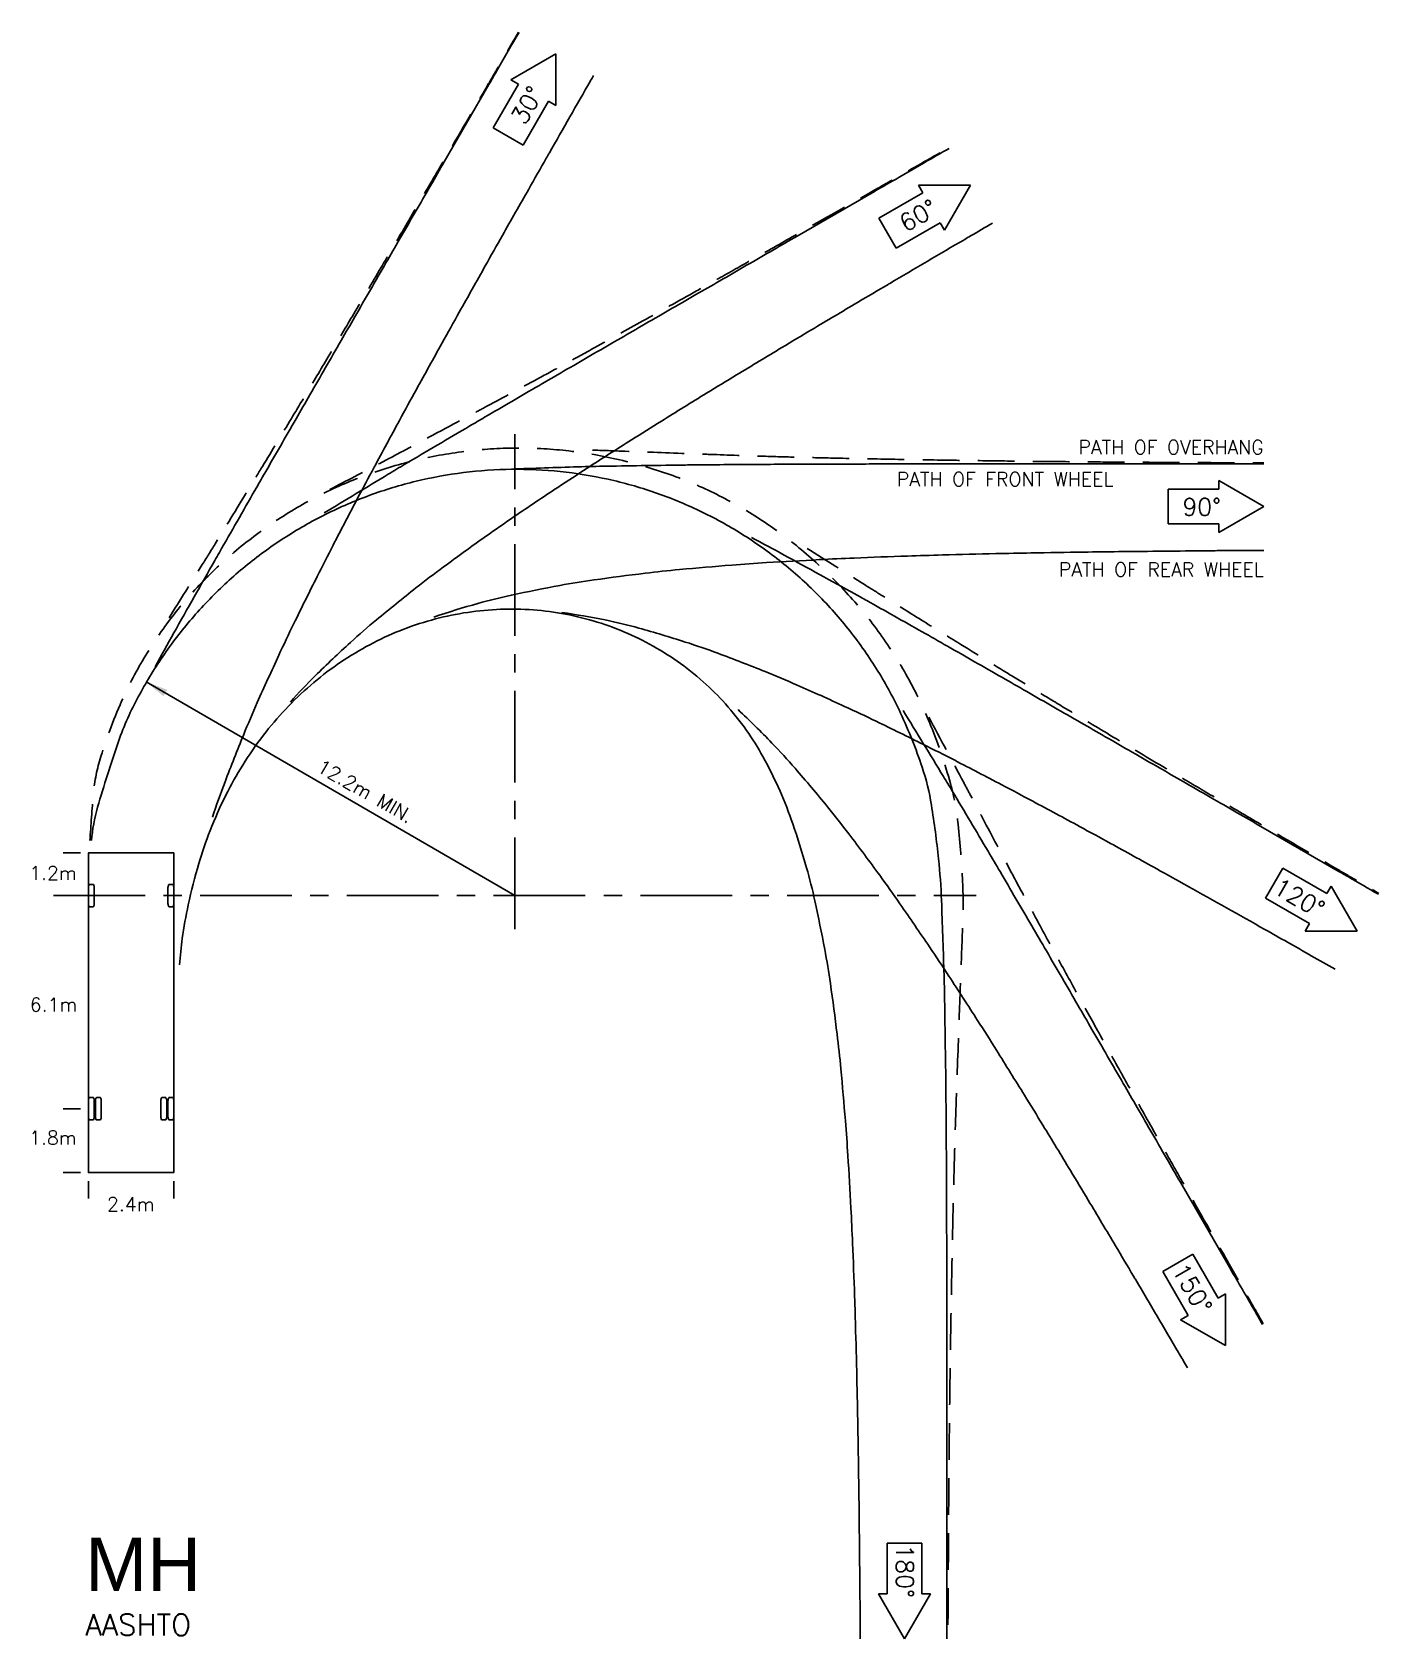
# Model space of a CAD drawing. Extents: x -13.8 to 24.7, y -21.3 to 24.7.
import ezdxf
from ezdxf.enums import TextEntityAlignment as Align

# ---------------------------------------------------------------- set-up
doc = ezdxf.new("R2010")
doc.units = 0
doc.header["$LTSCALE"] = 2.1
doc.header["$MEASUREMENT"] = 0
doc.linetypes.add('CENTER', pattern=[2, 1.25, -0.25, 0.25, -0.25])
doc.linetypes.add('DASHED', pattern=[0.75, 0.5, -0.25])
for name, color, linetype in [('DIMS', 1, 'CONTINUOUS'), ('OVERHANG', 2, 'DASHED'), ('TEXT', 4, 'CONTINUOUS'), ('VEHICLE', 7, 'CONTINUOUS'), ('WHEELS', 3, 'CONTINUOUS')]:
    doc.layers.add(name, color=color, linetype=linetype)
doc.styles.add('SANSSERIF', font='SAS_____.pfb', dxfattribs={"height": 2})
doc.styles.get("Standard").update_dxf_attribs({"font": 'ROMANS.shx', "height": 2})

msp = doc.modelspace()

# ---------------------------------------------------------------- linework, layer by layer
at = {"layer": 'DIMS', "linetype": 'CENTER'}
for p, q in [((0, -0.965), (0, 13.211)), ((-13.206, 0), (13.206, 0))]:
    msp.add_line(p, q, dxfattribs=at)
at = {"layer": 'DIMS'}
for p, q in [((-10.554, 6.12), (0, 0)), ((-12.433, 1.22), (-12.928, 1.22)), ((-12.433, -6.1), (-12.928, -6.1)), ((-12.433, -7.93), (-12.928, -7.93)), ((-12.2, -8.673), (-12.2, -8.178)), ((-9.76, -8.673), (-9.76, -8.178))]:
    msp.add_line(p, q, dxfattribs=at)
msp.add_solid([(-10.053, 5.706), (-9.946, 5.891), (-10.554, 6.12)], dxfattribs=at)
at = {"layer": 'OVERHANG', "flags": 128}
for points in [[(-9.893, 7.952, -0.001166), (-8.942, 9.476, 0.002795), (-8.547, 10.113, 0.000306), (-7.586, 11.687, 0.000805), (-7.222, 12.286, 0.000554), (-6.392, 13.66, 0.000946), (-5.908, 14.466, 0.000622), (-5.255, 15.563, 0.000626), (-4.608, 16.654, 0.000267), (-3.831, 17.972, 0.000403), (-3.316, 18.846, 0.000267), (-2.532, 20.183, 0.000416), (-2.03, 21.042, 0.000176), (-2.023, 21.055, 0.000001), (-0.749, 23.241, 0.000283), (-0.503, 23.664, 0.000114), (0.107, 24.715)], [(-5.291, 11.623, -0.001489), (-3.863, 12.373, 0.00258), (-3.04, 12.808, 0.000103), (-1.18, 13.803, 0.0005), (-0.798, 14.008, 0.000663), (0.643, 14.785, 0.0012), (1.438, 15.218, 0.001108), (2.288, 15.686, 0.000684), (3.662, 16.449, 0.00039), (5.203, 17.308, 0.000885), (5.881, 17.689, 0.000432), (6.88, 18.253, 0.000355), (8.093, 18.941, 0.000169), (8.111, 18.951, 0.000001), (10.303, 20.197, 0.000624), (11.001, 20.595, 0.000306), (12.421, 21.408)], [(-12.157, 1.573, -0.00921), (-12.059, 2.917, -0.052632), (-11.847, 3.982, -0.031697), (-11.205, 5.664, -0.030839), (-10.514, 6.959, -0.031558), (-9.687, 8.131, -0.029233), (-8.711, 9.21, -0.029173), (-7.613, 10.169, -0.028481), (-6.385, 11.013, -0.029711), (-5.122, 11.681, -0.029484), (-3.775, 12.2, -0.028786), (-2.343, 12.568, -0.028351), (-0.87, 12.771, -0.029317), (0.567, 12.803, -0.028932), (1.996, 12.667, -0.027866), (3.454, 12.359, -0.028486), (4.876, 11.887, -0.029844), (6.171, 11.281, -0.029684), (7.388, 10.524, -0.028464), (8.557, 9.593, -0.027572), (9.608, 8.543, -0.028424), (10.508, 7.417, -0.029218), (11.285, 6.174, -0.029287), (11.911, 4.851, -0.028306), (12.468, 3.206, -0.041187), (12.691, 2.032, -0.014493), (12.817, 0.39, -0.021179), (12.823, -0.738, -0.000332), (12.763, -2.31, 0.000539), (12.727, -3.279, 0.000027), (12.643, -5.591, 0.000268), (12.635, -5.821, 0.00144), (12.598, -6.943, 0.001138), (12.56, -8.363, 0.000794), (12.531, -9.581, 0.000731), (12.504, -10.904, 0.000462), (12.478, -12.386, 0.000646), (12.461, -13.446, 0.000576), (12.442, -14.874, 0.000738), (12.431, -15.988, 0.000325), (12.419, -17.308, 0.000352), (12.411, -18.529, 0.000187), (12.41, -18.716, 0.000015), (12.396, -21.071, 0.00055), (12.396, -21.085, 0.000042), (12.396, -21.274)], [(2.228, 12.751, -0.001291), (3.036, 12.723, -0.00021), (4.896, 12.654, 0.000569), (5.581, 12.629, 0.000827), (7.18, 12.575, 0.001399), (8.126, 12.547, 0.00128), (9.092, 12.524, 0.000784), (10.67, 12.493, 0.000354), (12.3, 12.465, 0.00063), (13.215, 12.451, 0.000579), (14.631, 12.432, 0.000726), (15.76, 12.421, 0.00032), (17.088, 12.409, 0.00035), (18.305, 12.401, 0.000184), (18.373, 12.401, 0.000005), (20.849, 12.387, 0.000545), (20.942, 12.386, 0.000103), (21.435, 12.385)], [(8.365, 9.939, -0.000487), (10.012, 8.901, 0.001582), (10.52, 8.582, 0.000442), (11.64, 7.886, 0.000475), (12.683, 7.24, 0.000653), (14.075, 6.383, 0.001172), (14.853, 5.908, 0.001099), (15.68, 5.408, 0.000674), (17.034, 4.596, 0.000385), (18.548, 3.692, 0.000868), (19.22, 3.293, 0.000428), (20.217, 2.705, 0.000357), (21.413, 2.002, 0.000165), (21.445, 1.983, 0.000002), (23.608, 0.715, 0.000596), (23.892, 0.55, 0.000202), (24.73, 0.062)], [(11.85, 5.105, -0.000123), (12.85, 3.233, -0.000619), (13.049, 2.859, -0.000401), (13.841, 1.364, 0.000794), (14.242, 0.609, 0.001395), (14.782, -0.399, 0.001138), (15.451, -1.631, 0.000853), (16.092, -2.799, 0.000937), (16.678, -3.86, 0.000504), (17.382, -5.125, 0.000664), (17.918, -6.083, 0.000407), (18.649, -7.382, 0.000576), (19.167, -8.3, 0.000308), (19.178, -8.318, 0.000003), (20.425, -10.513, 0.000571), (20.73, -11.049, 0.000253), (21.422, -12.258)]]:
    msp.add_lwpolyline(points, format="xyb", dxfattribs=at)
at = {"layer": 'TEXT'}
for p, q in [((-0.111, 23.354), (1.177, 24.098)), ((1.177, 22.611), (1.177, 24.098)), ((-0.621, 21.974), (0.104, 23.23)), ((0.104, 23.23), (-0.111, 23.354)), ((0.237, 21.479), (0.963, 22.735)), ((0.963, 22.735), (1.177, 22.611)), ((-0.621, 21.974), (0.237, 21.479)), ((11.679, 20.118), (11.555, 20.333)), ((11.555, 20.333), (13.042, 20.333)), ((12.298, 19.045), (13.042, 20.333)), ((10.423, 19.393), (11.679, 20.118)), ((10.423, 19.393), (10.919, 18.535)), ((10.919, 18.535), (12.174, 19.26)), ((12.174, 19.26), (12.298, 19.045)), ((18.697, 11.636), (18.697, 10.645)), ((18.697, 11.636), (20.147, 11.636)), ((20.147, 11.636), (20.147, 11.884)), ((20.147, 11.884), (21.435, 11.14)), ((20.147, 10.397), (21.435, 11.14)), ((18.697, 10.645), (20.147, 10.645)), ((20.147, 10.645), (20.147, 10.397)), ((21.983, 0.781), (21.488, -0.077)), ((21.983, 0.781), (23.239, 0.056)), ((23.239, 0.056), (23.363, 0.271)), ((23.363, 0.271), (24.107, -1.017)), ((21.488, -0.077), (22.744, -0.802)), ((22.744, -0.802), (22.62, -1.017)), ((22.62, -1.017), (24.107, -1.017)), ((19.402, -10.263), (18.544, -10.759)), ((19.402, -10.263), (20.127, -11.519)), ((18.544, -10.759), (19.269, -12.014)), ((20.127, -11.519), (20.342, -11.395)), ((20.342, -11.395), (20.342, -12.882)), ((19.269, -12.014), (19.054, -12.138)), ((19.054, -12.138), (20.342, -12.882)), ((11.645, -18.537), (10.654, -18.537)), ((10.654, -18.537), (10.654, -19.987)), ((11.645, -18.537), (11.645, -19.987)), ((10.654, -19.987), (10.406, -19.987)), ((10.406, -19.987), (11.149, -21.274)), ((11.893, -19.987), (11.149, -21.274)), ((11.645, -19.987), (11.893, -19.987))]:
    msp.add_line(p, q, dxfattribs=at)
at = {"layer": 'VEHICLE'}
msp.add_lwpolyline([(-9.76, 1.22), (-9.76, -7.93), (-12.2, -7.93), (-12.2, 1.22)], close=True, dxfattribs=at)
for points in [[(-12.035, -0.229, -0.14), (-12.055, -0.314, -0.24), (-12.067, -0.318), (-12.168, -0.318, -0.24), (-12.18, -0.314, -0.14), (-12.2, -0.229), (-12.2, 0.229, -0.14), (-12.18, 0.314, -0.24), (-12.168, 0.318), (-12.067, 0.318, -0.24), (-12.055, 0.314, -0.14), (-12.035, 0.229)], [(-9.76, -0.229, -0.14), (-9.781, -0.314, -0.24), (-9.792, -0.318), (-9.894, -0.318, -0.24), (-9.905, -0.314, -0.14), (-9.925, -0.229), (-9.925, 0.229, -0.14), (-9.905, 0.314, -0.24), (-9.894, 0.318), (-9.792, 0.318, -0.24), (-9.781, 0.314, -0.14), (-9.76, 0.229)], [(-12.2, -5.871, -0.14), (-12.18, -5.786, -0.24), (-12.168, -5.782), (-12.067, -5.782, -0.24), (-12.055, -5.786, -0.14), (-12.035, -5.871), (-12.035, -6.329, -0.14), (-12.055, -6.414, -0.24), (-12.067, -6.418), (-12.168, -6.418, -0.24), (-12.18, -6.414, -0.14), (-12.2, -6.329)], [(-11.999, -5.871, -0.14), (-11.979, -5.786, -0.24), (-11.967, -5.782), (-11.866, -5.782, -0.24), (-11.854, -5.786, -0.14), (-11.834, -5.871), (-11.834, -6.329, -0.14), (-11.854, -6.414, -0.24), (-11.866, -6.418), (-11.967, -6.418, -0.24), (-11.979, -6.414, -0.14), (-11.999, -6.329)], [(-10.127, -5.871, -0.14), (-10.106, -5.786, -0.24), (-10.095, -5.782), (-9.993, -5.782, -0.24), (-9.982, -5.786, -0.14), (-9.961, -5.871), (-9.961, -6.329, -0.14), (-9.982, -6.414, -0.24), (-9.993, -6.418), (-10.095, -6.418, -0.24), (-10.106, -6.414, -0.14), (-10.127, -6.329)], [(-9.925, -5.871, -0.14), (-9.905, -5.786, -0.24), (-9.894, -5.782), (-9.792, -5.782, -0.24), (-9.781, -5.786, -0.14), (-9.76, -5.871), (-9.76, -6.329, -0.14), (-9.781, -6.414, -0.24), (-9.792, -6.418), (-9.894, -6.418, -0.24), (-9.905, -6.414, -0.14), (-9.925, -6.329)]]:
    msp.add_lwpolyline(points, format="xyb", close=True, dxfattribs=at)
at = {"layer": 'WHEELS', "flags": 128}
for points in [[(-10.294, 6.553, -0.004199), (-9.757, 7.521, -0.000116), (-8.587, 9.588, -0.00102), (-8.453, 9.824, -0.00012), (-7.439, 11.597, -0.000428), (-7.154, 12.092, -0.000085), (-6.261, 13.646, -0.000191), (-5.863, 14.337, -0.000037), (-4.97, 15.887, -0.000084), (-4.577, 16.568, -0.000016), (-3.686, 18.113, -0.000037), (-3.295, 18.79, -0.000007), (-2.405, 20.332, -0.000016), (-2.017, 21.005), (-0.74, 23.216, -0.000008), (-0.493, 23.645, -0.000003), (0.121, 24.708)], [(-8.653, 2.244, -0.011994), (-8.293, 3.256, -0.005498), (-7.759, 4.609, -0.008026), (-7.368, 5.526, -0.003574), (-6.753, 6.881, -0.005324), (-6.324, 7.784, -0.002345), (-5.655, 9.134, -0.003521), (-5.2, 10.028, -0.001542), (-4.498, 11.372, -0.002326), (-4.025, 12.26, -0.001016), (-3.301, 13.601, -0.001537), (-2.817, 14.484, -0.000667), (-2.078, 15.821, -0.001012), (-1.587, 16.701, -0.000436), (-0.845, 18.024, -0.000663), (-0.355, 18.893, -0.000294), (0.399, 20.222, -0.000442), (0.901, 21.107, -0.000193), (0.989, 21.26, -0.000014), (2.164, 23.318, -0.000404), (2.17, 23.328, -0.000028), (2.254, 23.476)], [(-5.453, 10.952, -0.000643), (-3.625, 12.06, -0.002455), (-3.145, 12.347, -0.000238), (-1.288, 13.443, -0.00104), (-0.863, 13.692, -0.000216), (0.687, 14.596, -0.000474), (1.395, 15.008, -0.000094), (2.945, 15.907, -0.000211), (3.636, 16.307, -0.000041), (5.182, 17.201, -0.000093), (5.864, 17.595, -0.000018), (7.406, 18.487, -0.000041), (8.082, 18.878), (10.295, 20.156, -0.000021), (10.999, 20.562, -0.00001), (12.432, 21.389)], [(-6.42, 5.54, -0.018489), (-5.706, 6.296, -0.009003), (-4.702, 7.248, -0.012612), (-3.957, 7.896, -0.005778), (-2.829, 8.807, -0.008439), (-2.04, 9.408, -0.00377), (-0.838, 10.277, -0.005605), (-0.018, 10.847, -0.002473), (1.229, 11.685, -0.00371), (2.068, 12.233, -0.001627), (3.344, 13.048, -0.002454), (4.195, 13.581, -0.001069), (5.49, 14.381, -0.001618), (6.348, 14.904, -0.000698), (7.642, 15.685, -0.00106), (8.496, 16.197, -0.000473), (9.806, 16.976, -0.000708), (10.682, 17.494, -0.00031), (10.734, 17.524, -0.000007), (12.876, 18.784, -0.000664), (13.044, 18.882, -0.000178), (13.669, 19.247)], [(-12.118, 1.573, -0.00198), (-12.105, 1.691, -0.044982), (-11.908, 2.647, -0.009987), (-11.31, 4.498, -0.027079), (-11.039, 5.162, -0.027656), (-10.399, 6.344, -0.027224), (-9.621, 7.465, -0.027999), (-8.73, 8.488, -0.027558), (-7.716, 9.421, -0.028218), (-6.613, 10.227, -0.027868), (-5.412, 10.914, -0.028368), (-4.151, 11.458, -0.028111), (-2.824, 11.86, -0.028473), (-1.468, 12.108, -0.02829), (-0.083, 12.202, -0.028549), (1.297, 12.138, -0.028419), (2.668, 11.917, -0.028603), (4, 11.542, -0.028511), (5.286, 11.016, -0.028641), (6.501, 10.349, -0.028577), (7.634, 9.545, -0.028668), (8.666, 8.618, -0.028623), (9.587, 7.578, -0.028688), (10.392, 6.427, -0.029369), (11.043, 5.219, -0.027989), (11.657, 3.68, -0.041354), (11.925, 2.589, -0.013231), (12.128, 1.052, -0.017162), (12.213, -0.14, -0.001314), (12.282, -2.164, -0.003767), (12.299, -2.871, -0.000402), (12.332, -5.023, -0.00165), (12.338, -5.547, -0.00036), (12.351, -7.34, -0.000767), (12.356, -8.181, -0.000156), (12.361, -9.974, -0.000346), (12.363, -10.784, -0.000068), (12.366, -12.573, -0.000154), (12.367, -13.366, -0.00003), (12.368, -15.151, -0.000068), (12.368, -15.935, -0.000013), (12.369, -17.717, -0.00003), (12.369, -18.495), (12.369, -21.048, -0.000015), (12.369, -21.065, -0.000001), (12.369, -21.274)], [(-0.098, 12.208, -0.001644), (1.803, 12.273, -0.003767), (2.633, 12.292, -0.000301), (4.889, 12.325, -0.001606), (5.311, 12.33, -0.000348), (7.107, 12.343, -0.000745), (7.946, 12.347, -0.000151), (9.742, 12.353, -0.000335), (10.552, 12.355, -0.000066), (12.343, 12.357, -0.000149), (13.137, 12.358, -0.000029), (14.924, 12.359, -0.000065), (15.708, 12.359, -0.000013), (17.491, 12.36, -0.000029), (18.27, 12.36), (20.827, 12.36, -0.000015), (20.925, 12.36, -0.000003), (21.435, 12.36)], [(6.778, 10.249, -0.005227), (7.711, 9.748, -0.000366), (9.734, 8.634, -0.002171), (10.074, 8.445, -0.000469), (11.655, 7.553, -0.001018), (12.381, 7.14, -0.000211), (13.941, 6.248, -0.000463), (14.652, 5.841, -0.000092), (16.207, 4.947, -0.000206), (16.899, 4.549, -0.00004), (18.449, 3.656, -0.000091), (19.131, 3.262, -0.000017), (20.677, 2.371, -0.00004), (21.354, 1.98), (23.569, 0.701, -0.000021), (23.861, 0.533, -0.000007), (24.716, 0.039)], [(-2.318, 7.974, -0.01179), (-1.056, 8.363, -0.015784), (-0.098, 8.6, -0.007411), (1.295, 8.878, -0.01064), (2.271, 9.037, -0.004806), (3.728, 9.227, -0.007088), (4.718, 9.333, -0.003143), (6.208, 9.461, -0.004696), (7.206, 9.531, -0.002064), (8.714, 9.616, -0.003104), (9.717, 9.663, -0.001358), (11.236, 9.72, -0.002052), (12.241, 9.75, -0.000892), (13.767, 9.788, -0.001353), (14.773, 9.808, -0.000581), (16.287, 9.833, -0.000885), (17.282, 9.846, -0.000392), (17.324, 9.846, -0.000007), (19.818, 9.871, -0.000841), (20.273, 9.875, -0.00033), (21.435, 9.882)], [(-9.591, -1.978, -0.000391), (-9.557, -1.598, -0.010574), (-9.515, -1.229, -0.021141), (-9.345, -0.264, -0.016918), (-9.042, 0.921, -0.023151), (-8.718, 1.864, -0.020873), (-8.269, 2.874, -0.024708), (-7.787, 3.735, -0.023419), (-7.194, 4.591, -0.025854), (-6.564, 5.331, -0.025097), (-5.841, 6.024, -0.026683), (-5.084, 6.612, -0.026223), (-4.255, 7.126, -0.027277), (-3.401, 7.537, -0.026989), (-2.497, 7.856, -0.027701), (-1.582, 8.07, -0.027516), (-0.642, 8.183, -0.028003), (0.292, 8.192, -0.027881), (1.226, 8.095, -0.028217), (2.134, 7.896, -0.028135), (3.017, 7.596, -0.028368), (3.856, 7.2, -0.028354), (4.645, 6.712, -0.028434), (5.393, 6.121, -0.030198), (6.028, 5.487, -0.026623), (6.632, 4.728, -0.029383), (7.099, 3.984, -0.02067), (7.592, 2.988, -0.023012), (7.955, 2.059, -0.011856), (8.35, 0.798, -0.015995), (8.589, -0.152, -0.007533), (8.871, -1.539, -0.010794), (9.032, -2.514, -0.004885), (9.225, -3.966, -0.007196), (9.332, -4.955, -0.003196), (9.462, -6.442, -0.004771), (9.533, -7.439, -0.0021), (9.62, -8.944, -0.003156), (9.667, -9.946, -0.001382), (9.725, -11.462, -0.002086), (9.756, -12.467, -0.000909), (9.794, -13.989, -0.001376), (9.815, -14.995, -0.000595), (9.84, -16.51, -0.000903), (9.853, -17.509, -0.000401), (9.854, -17.567, -0.000009), (9.879, -20.053, -0.000856), (9.882, -20.355, -0.000281), (9.887, -21.274)], [(1.351, 8.103, -0.014554), (2.585, 7.89, -0.018335), (3.552, 7.658, -0.008882), (4.881, 7.259, -0.012484), (5.815, 6.936, -0.005708), (7.169, 6.41, -0.008346), (8.085, 6.025, -0.003723), (9.441, 5.416, -0.00554), (10.344, 4.99, -0.002442), (11.695, 4.326, -0.003664), (12.59, 3.873, -0.001605), (13.936, 3.173, -0.002423), (14.823, 2.702, -0.001055), (16.165, 1.979, -0.001597), (17.048, 1.496, -0.000689), (18.374, 0.764, -0.001046), (19.245, 0.279, -0.000464), (19.276, 0.262, -0.000007), (21.462, -0.966, -0.000996), (22.116, -1.335, -0.000478), (23.477, -2.108)], [(6.393, 5.323, -0.010293), (7.359, 4.368, -0.014229), (8.023, 3.643, -0.006592), (8.948, 2.544, -0.009552), (9.561, 1.766, -0.004287), (10.444, 0.581, -0.006351), (11.022, -0.232, -0.002808), (11.87, -1.47, -0.004205), (12.424, -2.304, -0.001845), (13.246, -3.575, -0.002781), (13.784, -4.423, -0.001211), (14.588, -5.716, -0.001834), (15.115, -6.572, -0.00079), (15.9, -7.865, -0.001201), (16.413, -8.718, -0.000532), (17.193, -10.025, -0.000799), (17.709, -10.896, -0.000351), (17.77, -10.998, -0.000017), (18.998, -13.081, -0.000741), (19.034, -13.143, -0.000125), (19.25, -13.512)], [(11.113, 5.297, -0.000666), (12.27, 3.41, -0.002918), (12.53, 2.978, -0.000447), (13.546, 1.269, -0.001313), (13.889, 0.686, -0.000278), (14.797, -0.865, -0.000603), (15.214, -1.582, -0.000121), (16.116, -3.134, -0.00027), (16.519, -3.83, -0.000053), (17.416, -5.379, -0.000119), (17.812, -6.063, -0.000023), (18.706, -7.61, -0.000052), (19.097, -8.287), (20.378, -10.504, -0.000027), (20.691, -11.048, -0.000012), (21.398, -12.272)]]:
    msp.add_lwpolyline(points, format="xyb", dxfattribs=at)

# ---------------------------------------------------------------- texts
at = {"layer": 'TEXT'}
for s, height, rotation, p in [('30%%d', 0.4956, 60, (0.291, 22.026)), ('60%%d', 0.4956, 30, (11.193, 18.975)), ('12.2m MIN.', 0.3965, 330, (-5.701, 3.58)), ('120%%d', 0.4956, 330, (21.666, 0.102)), ('150%%d', 0.4956, 300, (18.792, -10.709)), ('180%%d', 0.4956, 270, (10.917, -18.572))]:
    msp.add_text(s, height=height, rotation=rotation, dxfattribs=at).set_placement(p)
for s, p in [('PATH OF OVERHANG', (21.435, 12.638)), ('PATH OF FRONT WHEEL', (17.136, 11.722)), ('PATH OF REAR WHEEL', (21.435, 9.136)), ('1.2m', (-12.539, 0.449)), ('6.1m', (-12.521, -3.319)), ('1.8m', (-12.54, -7.128)), ('2.4m', (-10.311, -9.028))]:
    msp.add_text(s, height=0.3965, dxfattribs=at).set_placement(p, align=Align.RIGHT)
for s, height, p in [('90%%d', 0.4956, (19.109, 10.878)), ('AASHTO', 0.61, (-12.294, -21.176))]:
    msp.add_text(s, height=height, dxfattribs=at).set_placement(p)
at = {"layer": 'TEXT', "style": 'SANSSERIF'}
msp.add_text('MH', height=1.525, dxfattribs=at).set_placement((-12.294, -19.901))

doc.saveas('drawing.dxf')
